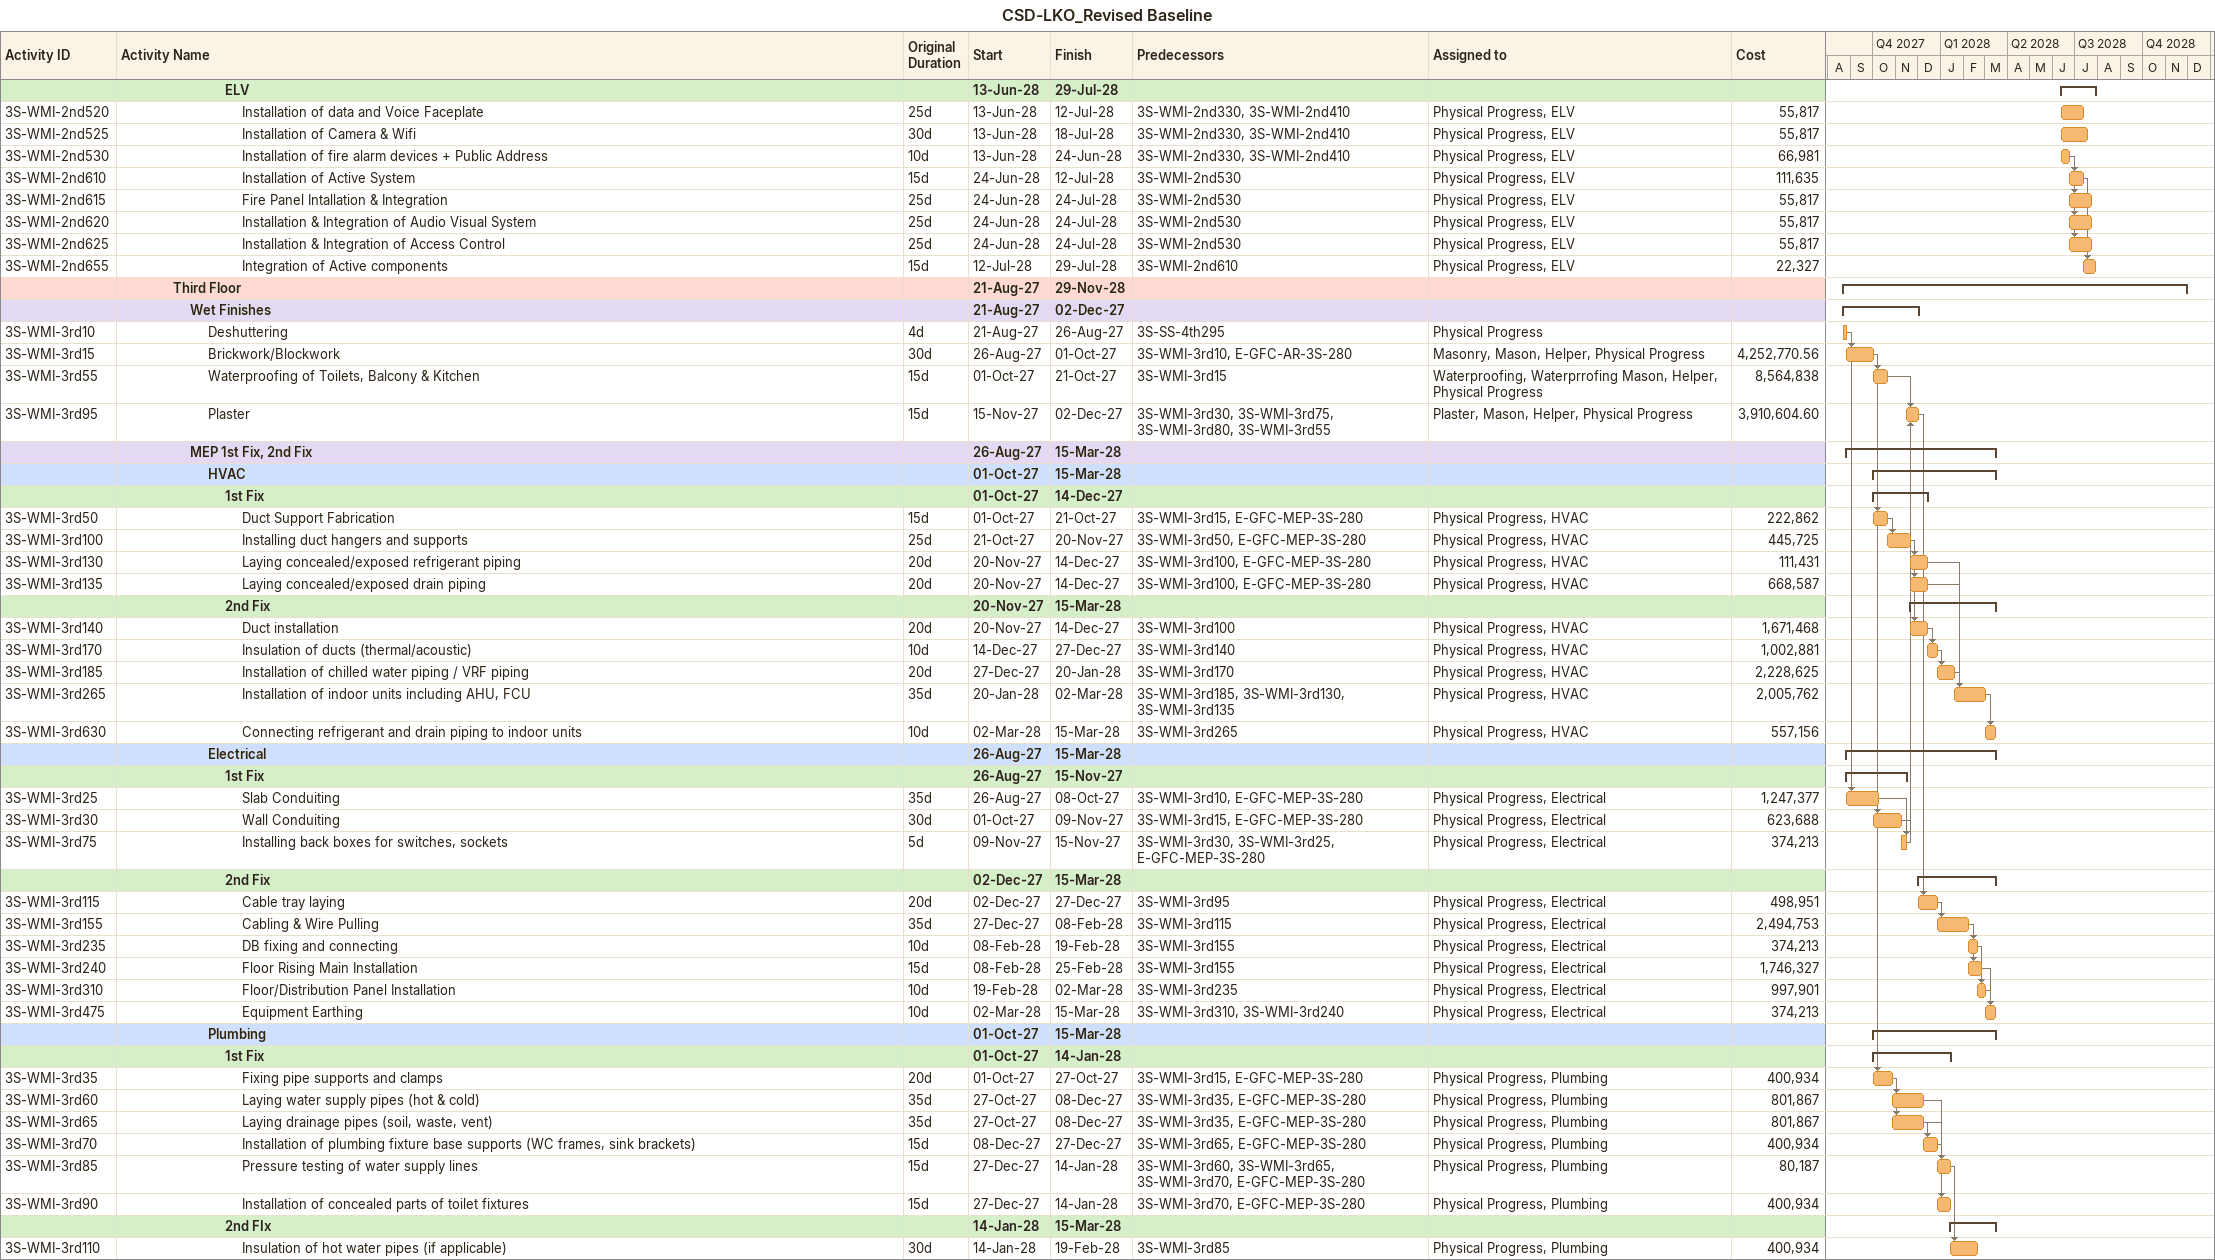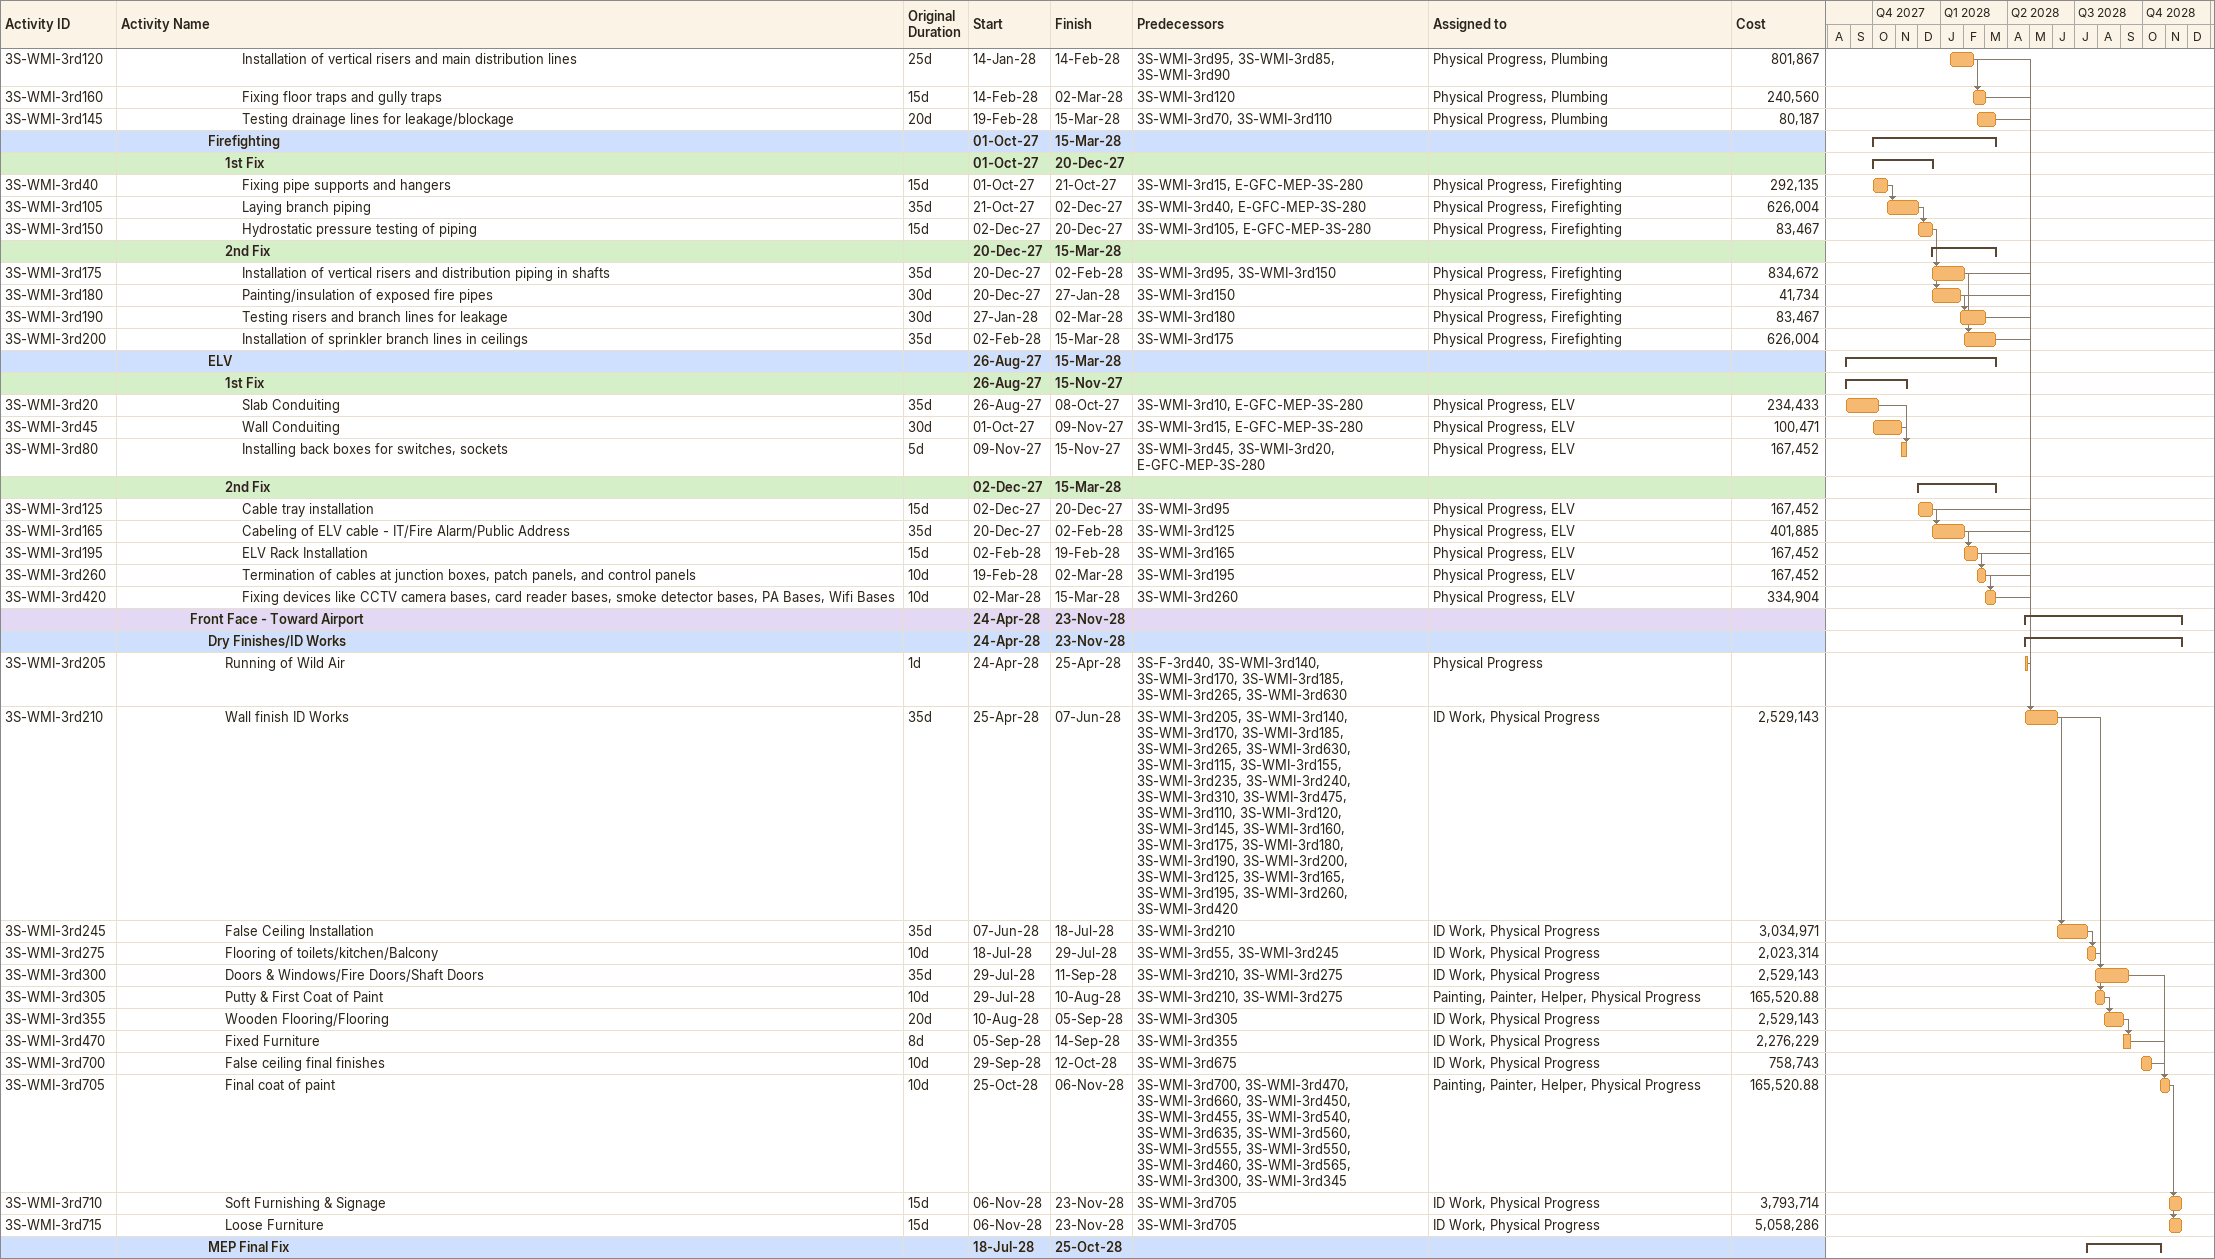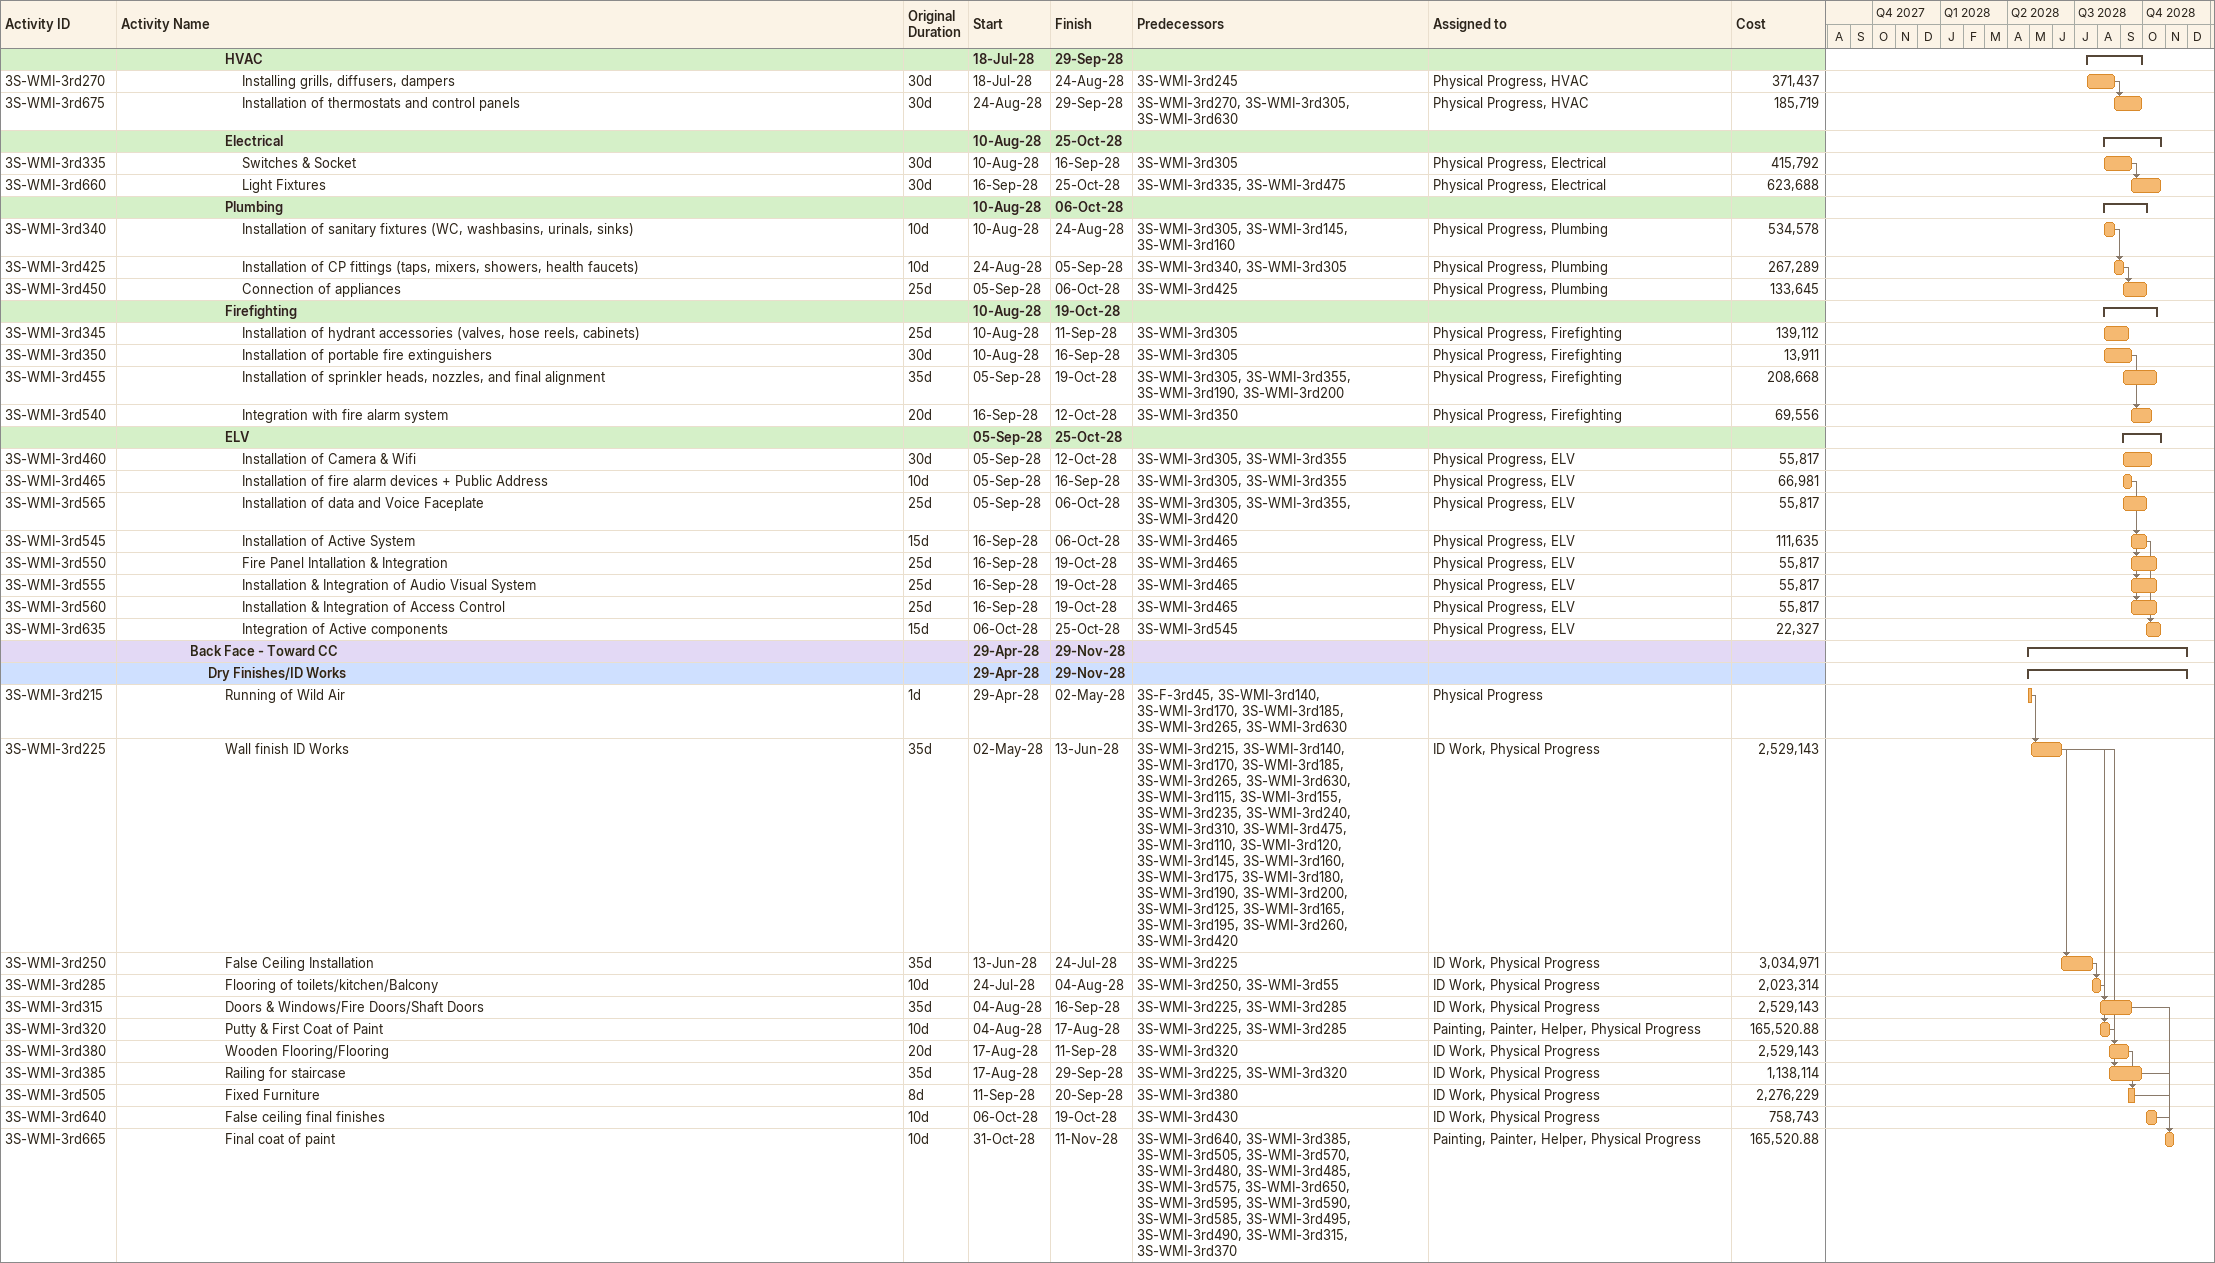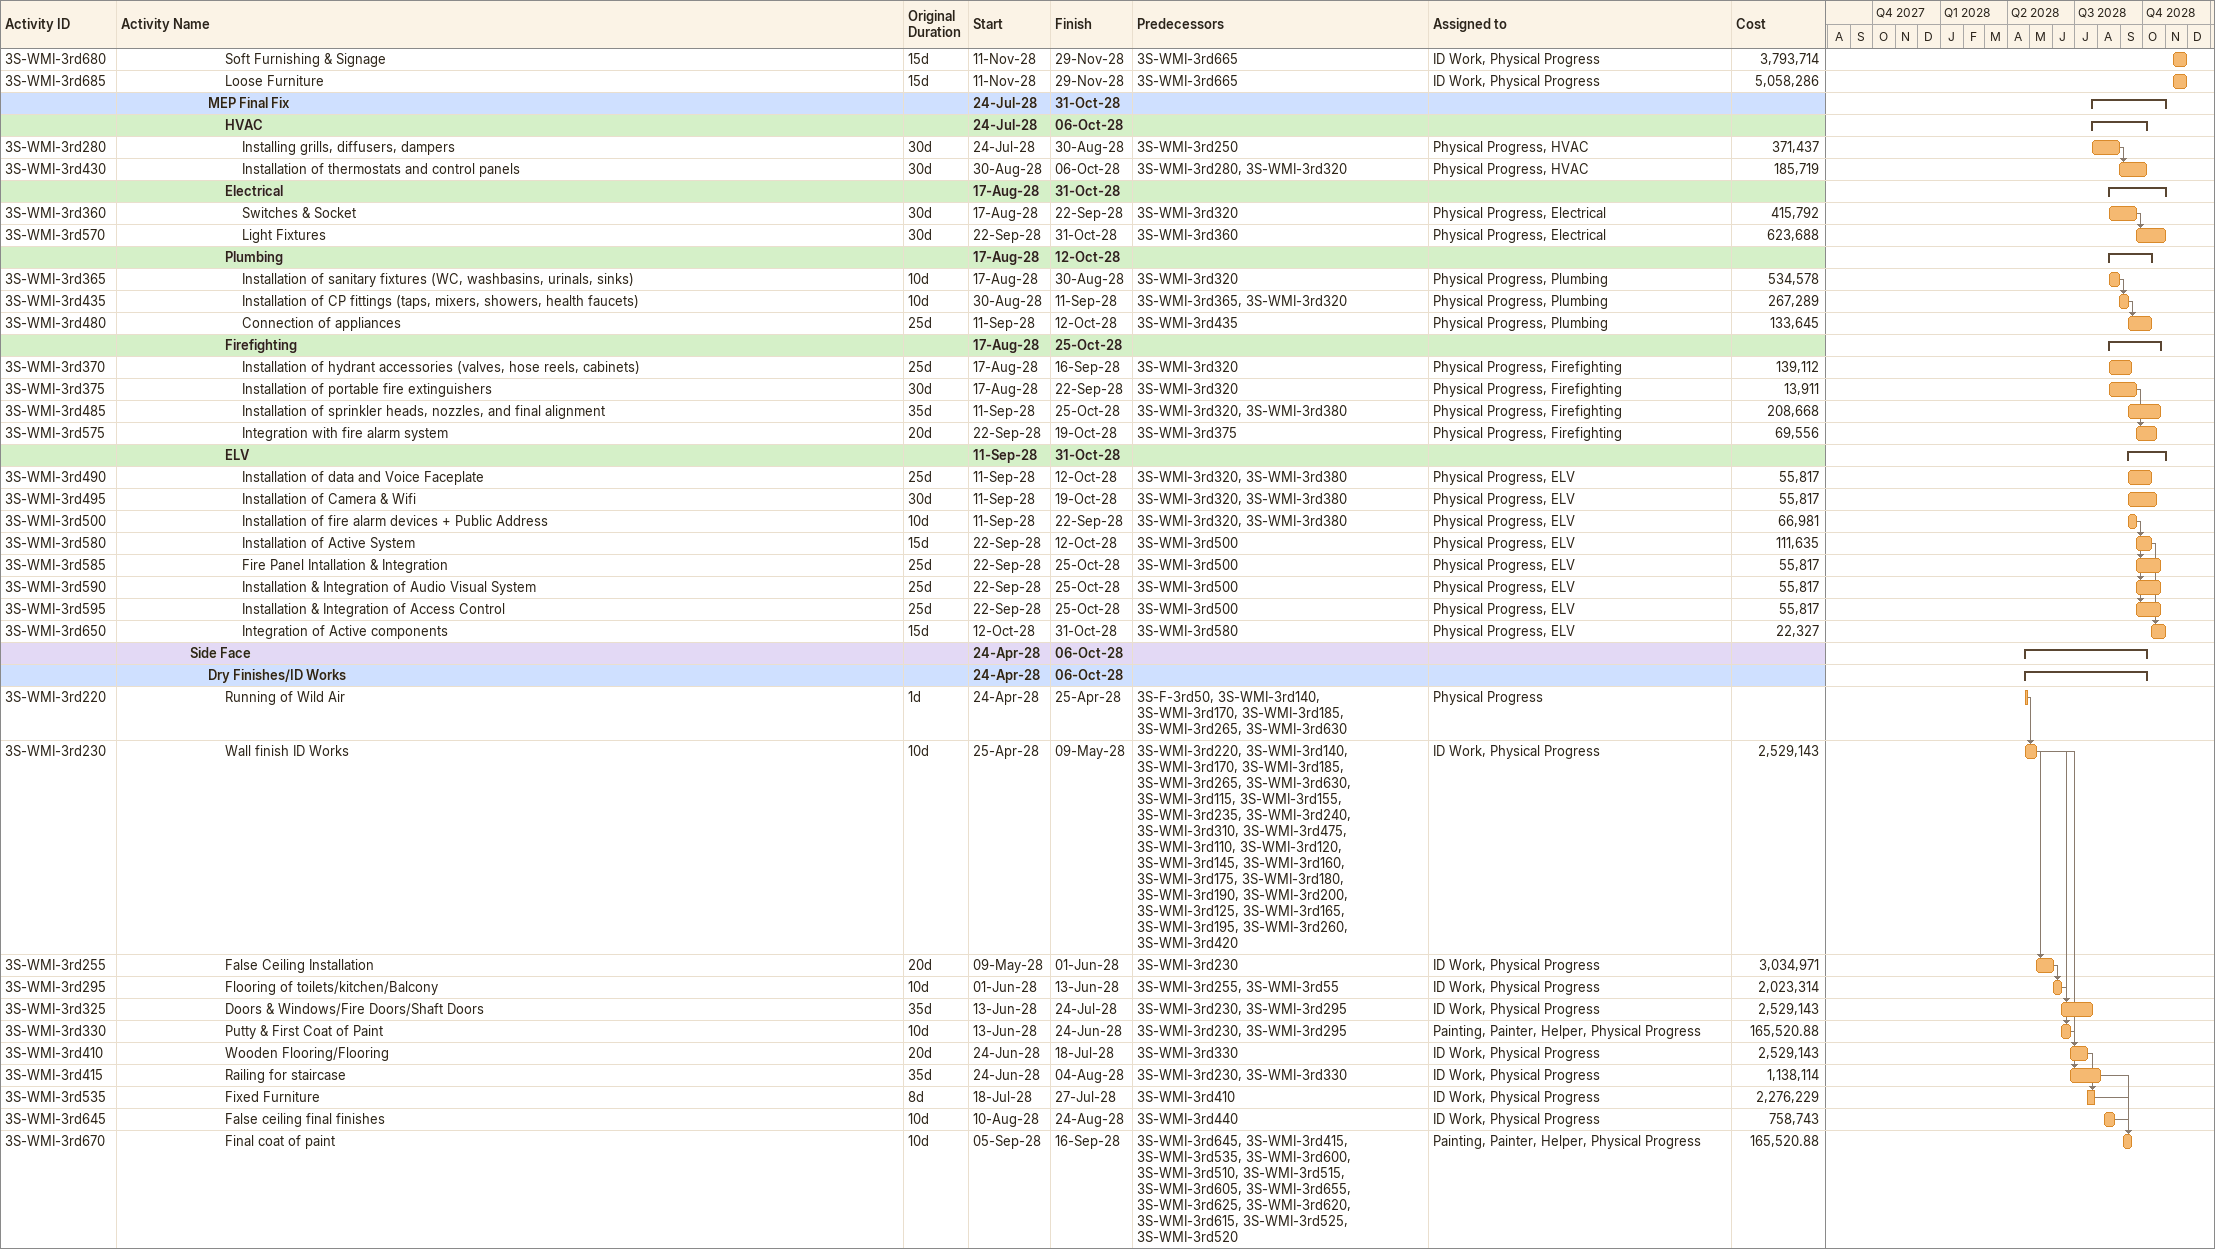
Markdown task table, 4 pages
CSD-LKO_Revised Baseline

| ID | Level | Task | Original duration | Start | Finish | Predecessors | Resources | Cost |
|---|---|---|---|---|---|---|---|---|
|  | 7 | **ELV** |  | 2028-06-13 | 2028-07-29 |  |  |  |
| 3S-WMI-2nd520 | 8 | Installation of data and Voice Faceplate | 25d | 2028-06-13 | 2028-07-12 | 3S-WMI-2nd330, 3S-WMI-2nd410 | Physical Progress, ELV | 55817 |
| 3S-WMI-2nd525 | 8 | Installation of Camera & Wifi | 30d | 2028-06-13 | 2028-07-18 | 3S-WMI-2nd330, 3S-WMI-2nd410 | Physical Progress, ELV | 55817 |
| 3S-WMI-2nd530 | 8 | Installation of fire alarm devices + Public Address | 10d | 2028-06-13 | 2028-06-24 | 3S-WMI-2nd330, 3S-WMI-2nd410 | Physical Progress, ELV | 66981 |
| 3S-WMI-2nd610 | 8 | Installation of Active System | 15d | 2028-06-24 | 2028-07-12 | 3S-WMI-2nd530 | Physical Progress, ELV | 111635 |
| 3S-WMI-2nd615 | 8 | Fire Panel Intallation & Integration | 25d | 2028-06-24 | 2028-07-24 | 3S-WMI-2nd530 | Physical Progress, ELV | 55817 |
| 3S-WMI-2nd620 | 8 | Installation & Integration of Audio Visual System | 25d | 2028-06-24 | 2028-07-24 | 3S-WMI-2nd530 | Physical Progress, ELV | 55817 |
| 3S-WMI-2nd625 | 8 | Installation & Integration of Access Control | 25d | 2028-06-24 | 2028-07-24 | 3S-WMI-2nd530 | Physical Progress, ELV | 55817 |
| 3S-WMI-2nd655 | 8 | Integration of Active components | 15d | 2028-07-12 | 2028-07-29 | 3S-WMI-2nd610 | Physical Progress, ELV | 22327 |
|  | 4 | **Third Floor** |  | 2027-08-21 | 2028-11-29 |  |  |  |
|  | 5 | **Wet Finishes** |  | 2027-08-21 | 2027-12-02 |  |  |  |
| 3S-WMI-3rd10 | 6 | Deshuttering | 4d | 2027-08-21 | 2027-08-26 | 3S-SS-4th295 | Physical Progress |  |
| 3S-WMI-3rd15 | 6 | Brickwork/Blockwork | 30d | 2027-08-26 | 2027-10-01 | 3S-WMI-3rd10, E-GFC-AR-3S-280 | Masonry, Mason, Helper, Physical Progress | 4252770.56 |
| 3S-WMI-3rd55 | 6 | Waterproofing of Toilets, Balcony & Kitchen | 15d | 2027-10-01 | 2027-10-21 | 3S-WMI-3rd15 | Waterproofing, Waterprrofing Mason, Helper, Physical Progress | 8564838 |
| 3S-WMI-3rd95 | 6 | Plaster | 15d | 2027-11-15 | 2027-12-02 | 3S-WMI-3rd30, 3S-WMI-3rd75, 3S-WMI-3rd80, 3S-WMI-3rd55 | Plaster, Mason, Helper, Physical Progress | 3910604.60 |
|  | 5 | **MEP 1st Fix, 2nd Fix** |  | 2027-08-26 | 2028-03-15 |  |  |  |
|  | 6 | **HVAC** |  | 2027-10-01 | 2028-03-15 |  |  |  |
|  | 7 | **1st Fix** |  | 2027-10-01 | 2027-12-14 |  |  |  |
| 3S-WMI-3rd50 | 8 | Duct Support Fabrication | 15d | 2027-10-01 | 2027-10-21 | 3S-WMI-3rd15, E-GFC-MEP-3S-280 | Physical Progress, HVAC | 222862 |
| 3S-WMI-3rd100 | 8 | Installing duct hangers and supports | 25d | 2027-10-21 | 2027-11-20 | 3S-WMI-3rd50, E-GFC-MEP-3S-280 | Physical Progress, HVAC | 445725 |
| 3S-WMI-3rd130 | 8 | Laying concealed/exposed refrigerant piping | 20d | 2027-11-20 | 2027-12-14 | 3S-WMI-3rd100, E-GFC-MEP-3S-280 | Physical Progress, HVAC | 111431 |
| 3S-WMI-3rd135 | 8 | Laying concealed/exposed drain piping | 20d | 2027-11-20 | 2027-12-14 | 3S-WMI-3rd100, E-GFC-MEP-3S-280 | Physical Progress, HVAC | 668587 |
|  | 7 | **2nd Fix** |  | 2027-11-20 | 2028-03-15 |  |  |  |
| 3S-WMI-3rd140 | 8 | Duct installation | 20d | 2027-11-20 | 2027-12-14 | 3S-WMI-3rd100 | Physical Progress, HVAC | 1671468 |
| 3S-WMI-3rd170 | 8 | Insulation of ducts (thermal/acoustic) | 10d | 2027-12-14 | 2027-12-27 | 3S-WMI-3rd140 | Physical Progress, HVAC | 1002881 |
| 3S-WMI-3rd185 | 8 | Installation of chilled water piping / VRF piping | 20d | 2027-12-27 | 2028-01-20 | 3S-WMI-3rd170 | Physical Progress, HVAC | 2228625 |
| 3S-WMI-3rd265 | 8 | Installation of indoor units including AHU, FCU | 35d | 2028-01-20 | 2028-03-02 | 3S-WMI-3rd185, 3S-WMI-3rd130, 3S-WMI-3rd135 | Physical Progress, HVAC | 2005762 |
| 3S-WMI-3rd630 | 8 | Connecting refrigerant and drain piping to indoor units | 10d | 2028-03-02 | 2028-03-15 | 3S-WMI-3rd265 | Physical Progress, HVAC | 557156 |
|  | 6 | **Electrical** |  | 2027-08-26 | 2028-03-15 |  |  |  |
|  | 7 | **1st Fix** |  | 2027-08-26 | 2027-11-15 |  |  |  |
| 3S-WMI-3rd25 | 8 | Slab Conduiting | 35d | 2027-08-26 | 2027-10-08 | 3S-WMI-3rd10, E-GFC-MEP-3S-280 | Physical Progress, Electrical | 1247377 |
| 3S-WMI-3rd30 | 8 | Wall Conduiting | 30d | 2027-10-01 | 2027-11-09 | 3S-WMI-3rd15, E-GFC-MEP-3S-280 | Physical Progress, Electrical | 623688 |
| 3S-WMI-3rd75 | 8 | Installing back boxes for switches, sockets | 5d | 2027-11-09 | 2027-11-15 | 3S-WMI-3rd30, 3S-WMI-3rd25, E-GFC-MEP-3S-280 | Physical Progress, Electrical | 374213 |
|  | 7 | **2nd Fix** |  | 2027-12-02 | 2028-03-15 |  |  |  |
| 3S-WMI-3rd115 | 8 | Cable tray laying | 20d | 2027-12-02 | 2027-12-27 | 3S-WMI-3rd95 | Physical Progress, Electrical | 498951 |
| 3S-WMI-3rd155 | 8 | Cabling & Wire Pulling | 35d | 2027-12-27 | 2028-02-08 | 3S-WMI-3rd115 | Physical Progress, Electrical | 2494753 |
| 3S-WMI-3rd235 | 8 | DB fixing and connecting | 10d | 2028-02-08 | 2028-02-19 | 3S-WMI-3rd155 | Physical Progress, Electrical | 374213 |
| 3S-WMI-3rd240 | 8 | Floor Rising Main Installation | 15d | 2028-02-08 | 2028-02-25 | 3S-WMI-3rd155 | Physical Progress, Electrical | 1746327 |
| 3S-WMI-3rd310 | 8 | Floor/Distribution Panel Installation | 10d | 2028-02-19 | 2028-03-02 | 3S-WMI-3rd235 | Physical Progress, Electrical | 997901 |
| 3S-WMI-3rd475 | 8 | Equipment Earthing | 10d | 2028-03-02 | 2028-03-15 | 3S-WMI-3rd310, 3S-WMI-3rd240 | Physical Progress, Electrical | 374213 |
|  | 6 | **Plumbing** |  | 2027-10-01 | 2028-03-15 |  |  |  |
|  | 7 | **1st Fix** |  | 2027-10-01 | 2028-01-14 |  |  |  |
| 3S-WMI-3rd35 | 8 | Fixing pipe supports and clamps | 20d | 2027-10-01 | 2027-10-27 | 3S-WMI-3rd15, E-GFC-MEP-3S-280 | Physical Progress, Plumbing | 400934 |
| 3S-WMI-3rd60 | 8 | Laying water supply pipes (hot & cold) | 35d | 2027-10-27 | 2027-12-08 | 3S-WMI-3rd35, E-GFC-MEP-3S-280 | Physical Progress, Plumbing | 801867 |
| 3S-WMI-3rd65 | 8 | Laying drainage pipes (soil, waste, vent) | 35d | 2027-10-27 | 2027-12-08 | 3S-WMI-3rd35, E-GFC-MEP-3S-280 | Physical Progress, Plumbing | 801867 |
| 3S-WMI-3rd70 | 8 | Installation of plumbing fixture base supports (WC frames, sink brackets) | 15d | 2027-12-08 | 2027-12-27 | 3S-WMI-3rd65, E-GFC-MEP-3S-280 | Physical Progress, Plumbing | 400934 |
| 3S-WMI-3rd85 | 8 | Pressure testing of water supply lines | 15d | 2027-12-27 | 2028-01-14 | 3S-WMI-3rd60, 3S-WMI-3rd65, 3S-WMI-3rd70, E-GFC-MEP-3S-280 | Physical Progress, Plumbing | 80187 |
| 3S-WMI-3rd90 | 8 | Installation of concealed parts of toilet fixtures | 15d | 2027-12-27 | 2028-01-14 | 3S-WMI-3rd70, E-GFC-MEP-3S-280 | Physical Progress, Plumbing | 400934 |
|  | 7 | **2nd FIx** |  | 2028-01-14 | 2028-03-15 |  |  |  |
| 3S-WMI-3rd110 | 8 | Insulation of hot water pipes (if applicable) | 30d | 2028-01-14 | 2028-02-19 | 3S-WMI-3rd85 | Physical Progress, Plumbing | 400934 |
| 3S-WMI-3rd120 | 8 | Installation of vertical risers and main distribution lines | 25d | 2028-01-14 | 2028-02-14 | 3S-WMI-3rd95, 3S-WMI-3rd85, 3S-WMI-3rd90 | Physical Progress, Plumbing | 801867 |
| 3S-WMI-3rd160 | 8 | Fixing floor traps and gully traps | 15d | 2028-02-14 | 2028-03-02 | 3S-WMI-3rd120 | Physical Progress, Plumbing | 240560 |
| 3S-WMI-3rd145 | 8 | Testing drainage lines for leakage/blockage | 20d | 2028-02-19 | 2028-03-15 | 3S-WMI-3rd70, 3S-WMI-3rd110 | Physical Progress, Plumbing | 80187 |
|  | 6 | **Firefighting** |  | 2027-10-01 | 2028-03-15 |  |  |  |
|  | 7 | **1st Fix** |  | 2027-10-01 | 2027-12-20 |  |  |  |
| 3S-WMI-3rd40 | 8 | Fixing pipe supports and hangers | 15d | 2027-10-01 | 2027-10-21 | 3S-WMI-3rd15, E-GFC-MEP-3S-280 | Physical Progress, Firefighting | 292135 |
| 3S-WMI-3rd105 | 8 | Laying branch piping | 35d | 2027-10-21 | 2027-12-02 | 3S-WMI-3rd40, E-GFC-MEP-3S-280 | Physical Progress, Firefighting | 626004 |
| 3S-WMI-3rd150 | 8 | Hydrostatic pressure testing of piping | 15d | 2027-12-02 | 2027-12-20 | 3S-WMI-3rd105, E-GFC-MEP-3S-280 | Physical Progress, Firefighting | 83467 |
|  | 7 | **2nd Fix** |  | 2027-12-20 | 2028-03-15 |  |  |  |
| 3S-WMI-3rd175 | 8 | Installation of vertical risers and distribution piping in shafts | 35d | 2027-12-20 | 2028-02-02 | 3S-WMI-3rd95, 3S-WMI-3rd150 | Physical Progress, Firefighting | 834672 |
| 3S-WMI-3rd180 | 8 | Painting/insulation of exposed fire pipes | 30d | 2027-12-20 | 2028-01-27 | 3S-WMI-3rd150 | Physical Progress, Firefighting | 41734 |
| 3S-WMI-3rd190 | 8 | Testing risers and branch lines for leakage | 30d | 2028-01-27 | 2028-03-02 | 3S-WMI-3rd180 | Physical Progress, Firefighting | 83467 |
| 3S-WMI-3rd200 | 8 | Installation of sprinkler branch lines in ceilings | 35d | 2028-02-02 | 2028-03-15 | 3S-WMI-3rd175 | Physical Progress, Firefighting | 626004 |
|  | 6 | **ELV** |  | 2027-08-26 | 2028-03-15 |  |  |  |
|  | 7 | **1st Fix** |  | 2027-08-26 | 2027-11-15 |  |  |  |
| 3S-WMI-3rd20 | 8 | Slab Conduiting | 35d | 2027-08-26 | 2027-10-08 | 3S-WMI-3rd10, E-GFC-MEP-3S-280 | Physical Progress, ELV | 234433 |
| 3S-WMI-3rd45 | 8 | Wall Conduiting | 30d | 2027-10-01 | 2027-11-09 | 3S-WMI-3rd15, E-GFC-MEP-3S-280 | Physical Progress, ELV | 100471 |
| 3S-WMI-3rd80 | 8 | Installing back boxes for switches, sockets | 5d | 2027-11-09 | 2027-11-15 | 3S-WMI-3rd45, 3S-WMI-3rd20, E-GFC-MEP-3S-280 | Physical Progress, ELV | 167452 |
|  | 7 | **2nd Fix** |  | 2027-12-02 | 2028-03-15 |  |  |  |
| 3S-WMI-3rd125 | 8 | Cable tray installation | 15d | 2027-12-02 | 2027-12-20 | 3S-WMI-3rd95 | Physical Progress, ELV | 167452 |
| 3S-WMI-3rd165 | 8 | Cabeling of ELV cable - IT/Fire Alarm/Public Address | 35d | 2027-12-20 | 2028-02-02 | 3S-WMI-3rd125 | Physical Progress, ELV | 401885 |
| 3S-WMI-3rd195 | 8 | ELV Rack Installation | 15d | 2028-02-02 | 2028-02-19 | 3S-WMI-3rd165 | Physical Progress, ELV | 167452 |
| 3S-WMI-3rd260 | 8 | Termination of cables at junction boxes, patch panels, and control panels | 10d | 2028-02-19 | 2028-03-02 | 3S-WMI-3rd195 | Physical Progress, ELV | 167452 |
| 3S-WMI-3rd420 | 8 | Fixing devices like CCTV camera bases, card reader bases, smoke detector bases, PA Bases, Wifi Bases | 10d | 2028-03-02 | 2028-03-15 | 3S-WMI-3rd260 | Physical Progress, ELV | 334904 |
|  | 5 | **Front Face - Toward Airport** |  | 2028-04-24 | 2028-11-23 |  |  |  |
|  | 6 | **Dry Finishes/ID Works** |  | 2028-04-24 | 2028-11-23 |  |  |  |
| 3S-WMI-3rd205 | 7 | Running of Wild Air | 1d | 2028-04-24 | 2028-04-25 | 3S-F-3rd40, 3S-WMI-3rd140, 3S-WMI-3rd170, 3S-WMI-3rd185, 3S-WMI-3rd265, 3S-WMI-3rd630 | Physical Progress |  |
| 3S-WMI-3rd210 | 7 | Wall finish ID Works | 35d | 2028-04-25 | 2028-06-07 | 3S-WMI-3rd205, 3S-WMI-3rd140, 3S-WMI-3rd170, 3S-WMI-3rd185, 3S-WMI-3rd265, 3S-WMI-3rd630, 3S-WMI-3rd115, 3S-WMI-3rd155, 3S-WMI-3rd235, 3S-WMI-3rd240, 3S-WMI-3rd310, 3S-WMI-3rd475, 3S-WMI-3rd110, 3S-WMI-3rd120, 3S-WMI-3rd145, 3S-WMI-3rd160, 3S-WMI-3rd175, 3S-WMI-3rd180, 3S-WMI-3rd190, 3S-WMI-3rd200, 3S-WMI-3rd125, 3S-WMI-3rd165, 3S-WMI-3rd195, 3S-WMI-3rd260, 3S-WMI-3rd420 | ID Work, Physical Progress | 2529143 |
| 3S-WMI-3rd245 | 7 | False Ceiling Installation | 35d | 2028-06-07 | 2028-07-18 | 3S-WMI-3rd210 | ID Work, Physical Progress | 3034971 |
| 3S-WMI-3rd275 | 7 | Flooring of toilets/kitchen/Balcony | 10d | 2028-07-18 | 2028-07-29 | 3S-WMI-3rd55, 3S-WMI-3rd245 | ID Work, Physical Progress | 2023314 |
| 3S-WMI-3rd300 | 7 | Doors & Windows/Fire Doors/Shaft Doors | 35d | 2028-07-29 | 2028-09-11 | 3S-WMI-3rd210, 3S-WMI-3rd275 | ID Work, Physical Progress | 2529143 |
| 3S-WMI-3rd305 | 7 | Putty & First Coat of Paint | 10d | 2028-07-29 | 2028-08-10 | 3S-WMI-3rd210, 3S-WMI-3rd275 | Painting, Painter, Helper, Physical Progress | 165520.88 |
| 3S-WMI-3rd355 | 7 | Wooden Flooring/Flooring | 20d | 2028-08-10 | 2028-09-05 | 3S-WMI-3rd305 | ID Work, Physical Progress | 2529143 |
| 3S-WMI-3rd470 | 7 | Fixed Furniture | 8d | 2028-09-05 | 2028-09-14 | 3S-WMI-3rd355 | ID Work, Physical Progress | 2276229 |
| 3S-WMI-3rd700 | 7 | False ceiling final finishes | 10d | 2028-09-29 | 2028-10-12 | 3S-WMI-3rd675 | ID Work, Physical Progress | 758743 |
| 3S-WMI-3rd705 | 7 | Final coat of paint | 10d | 2028-10-25 | 2028-11-06 | 3S-WMI-3rd700, 3S-WMI-3rd470, 3S-WMI-3rd660, 3S-WMI-3rd450, 3S-WMI-3rd455, 3S-WMI-3rd540, 3S-WMI-3rd635, 3S-WMI-3rd560, 3S-WMI-3rd555, 3S-WMI-3rd550, 3S-WMI-3rd460, 3S-WMI-3rd565, 3S-WMI-3rd300, 3S-WMI-3rd345 | Painting, Painter, Helper, Physical Progress | 165520.88 |
| 3S-WMI-3rd710 | 7 | Soft Furnishing & Signage | 15d | 2028-11-06 | 2028-11-23 | 3S-WMI-3rd705 | ID Work, Physical Progress | 3793714 |
| 3S-WMI-3rd715 | 7 | Loose Furniture | 15d | 2028-11-06 | 2028-11-23 | 3S-WMI-3rd705 | ID Work, Physical Progress | 5058286 |
|  | 6 | **MEP Final Fix** |  | 2028-07-18 | 2028-10-25 |  |  |  |
|  | 7 | **HVAC** |  | 2028-07-18 | 2028-09-29 |  |  |  |
| 3S-WMI-3rd270 | 8 | Installing grills, diffusers, dampers | 30d | 2028-07-18 | 2028-08-24 | 3S-WMI-3rd245 | Physical Progress, HVAC | 371437 |
| 3S-WMI-3rd675 | 8 | Installation of thermostats and control panels | 30d | 2028-08-24 | 2028-09-29 | 3S-WMI-3rd270, 3S-WMI-3rd305, 3S-WMI-3rd630 | Physical Progress, HVAC | 185719 |
|  | 7 | **Electrical** |  | 2028-08-10 | 2028-10-25 |  |  |  |
| 3S-WMI-3rd335 | 8 | Switches & Socket | 30d | 2028-08-10 | 2028-09-16 | 3S-WMI-3rd305 | Physical Progress, Electrical | 415792 |
| 3S-WMI-3rd660 | 8 | Light Fixtures | 30d | 2028-09-16 | 2028-10-25 | 3S-WMI-3rd335, 3S-WMI-3rd475 | Physical Progress, Electrical | 623688 |
|  | 7 | **Plumbing** |  | 2028-08-10 | 2028-10-06 |  |  |  |
| 3S-WMI-3rd340 | 8 | Installation of sanitary fixtures (WC, washbasins, urinals, sinks) | 10d | 2028-08-10 | 2028-08-24 | 3S-WMI-3rd305, 3S-WMI-3rd145, 3S-WMI-3rd160 | Physical Progress, Plumbing | 534578 |
| 3S-WMI-3rd425 | 8 | Installation of CP fittings (taps, mixers, showers, health faucets) | 10d | 2028-08-24 | 2028-09-05 | 3S-WMI-3rd340, 3S-WMI-3rd305 | Physical Progress, Plumbing | 267289 |
| 3S-WMI-3rd450 | 8 | Connection of appliances | 25d | 2028-09-05 | 2028-10-06 | 3S-WMI-3rd425 | Physical Progress, Plumbing | 133645 |
|  | 7 | **Firefighting** |  | 2028-08-10 | 2028-10-19 |  |  |  |
| 3S-WMI-3rd345 | 8 | Installation of hydrant accessories (valves, hose reels, cabinets) | 25d | 2028-08-10 | 2028-09-11 | 3S-WMI-3rd305 | Physical Progress, Firefighting | 139112 |
| 3S-WMI-3rd350 | 8 | Installation of portable fire extinguishers | 30d | 2028-08-10 | 2028-09-16 | 3S-WMI-3rd305 | Physical Progress, Firefighting | 13911 |
| 3S-WMI-3rd455 | 8 | Installation of sprinkler heads, nozzles, and final alignment | 35d | 2028-09-05 | 2028-10-19 | 3S-WMI-3rd305, 3S-WMI-3rd355, 3S-WMI-3rd190, 3S-WMI-3rd200 | Physical Progress, Firefighting | 208668 |
| 3S-WMI-3rd540 | 8 | Integration with fire alarm system | 20d | 2028-09-16 | 2028-10-12 | 3S-WMI-3rd350 | Physical Progress, Firefighting | 69556 |
|  | 7 | **ELV** |  | 2028-09-05 | 2028-10-25 |  |  |  |
| 3S-WMI-3rd460 | 8 | Installation of Camera & Wifi | 30d | 2028-09-05 | 2028-10-12 | 3S-WMI-3rd305, 3S-WMI-3rd355 | Physical Progress, ELV | 55817 |
| 3S-WMI-3rd465 | 8 | Installation of fire alarm devices + Public Address | 10d | 2028-09-05 | 2028-09-16 | 3S-WMI-3rd305, 3S-WMI-3rd355 | Physical Progress, ELV | 66981 |
| 3S-WMI-3rd565 | 8 | Installation of data and Voice Faceplate | 25d | 2028-09-05 | 2028-10-06 | 3S-WMI-3rd305, 3S-WMI-3rd355, 3S-WMI-3rd420 | Physical Progress, ELV | 55817 |
| 3S-WMI-3rd545 | 8 | Installation of Active System | 15d | 2028-09-16 | 2028-10-06 | 3S-WMI-3rd465 | Physical Progress, ELV | 111635 |
| 3S-WMI-3rd550 | 8 | Fire Panel Intallation & Integration | 25d | 2028-09-16 | 2028-10-19 | 3S-WMI-3rd465 | Physical Progress, ELV | 55817 |
| 3S-WMI-3rd555 | 8 | Installation & Integration of Audio Visual System | 25d | 2028-09-16 | 2028-10-19 | 3S-WMI-3rd465 | Physical Progress, ELV | 55817 |
| 3S-WMI-3rd560 | 8 | Installation & Integration of Access Control | 25d | 2028-09-16 | 2028-10-19 | 3S-WMI-3rd465 | Physical Progress, ELV | 55817 |
| 3S-WMI-3rd635 | 8 | Integration of Active components | 15d | 2028-10-06 | 2028-10-25 | 3S-WMI-3rd545 | Physical Progress, ELV | 22327 |
|  | 5 | **Back Face - Toward CC** |  | 2028-04-29 | 2028-11-29 |  |  |  |
|  | 6 | **Dry Finishes/ID Works** |  | 2028-04-29 | 2028-11-29 |  |  |  |
| 3S-WMI-3rd215 | 7 | Running of Wild Air | 1d | 2028-04-29 | 2028-05-02 | 3S-F-3rd45, 3S-WMI-3rd140, 3S-WMI-3rd170, 3S-WMI-3rd185, 3S-WMI-3rd265, 3S-WMI-3rd630 | Physical Progress |  |
| 3S-WMI-3rd225 | 7 | Wall finish ID Works | 35d | 2028-05-02 | 2028-06-13 | 3S-WMI-3rd215, 3S-WMI-3rd140, 3S-WMI-3rd170, 3S-WMI-3rd185, 3S-WMI-3rd265, 3S-WMI-3rd630, 3S-WMI-3rd115, 3S-WMI-3rd155, 3S-WMI-3rd235, 3S-WMI-3rd240, 3S-WMI-3rd310, 3S-WMI-3rd475, 3S-WMI-3rd110, 3S-WMI-3rd120, 3S-WMI-3rd145, 3S-WMI-3rd160, 3S-WMI-3rd175, 3S-WMI-3rd180, 3S-WMI-3rd190, 3S-WMI-3rd200, 3S-WMI-3rd125, 3S-WMI-3rd165, 3S-WMI-3rd195, 3S-WMI-3rd260, 3S-WMI-3rd420 | ID Work, Physical Progress | 2529143 |
| 3S-WMI-3rd250 | 7 | False Ceiling Installation | 35d | 2028-06-13 | 2028-07-24 | 3S-WMI-3rd225 | ID Work, Physical Progress | 3034971 |
| 3S-WMI-3rd285 | 7 | Flooring of toilets/kitchen/Balcony | 10d | 2028-07-24 | 2028-08-04 | 3S-WMI-3rd250, 3S-WMI-3rd55 | ID Work, Physical Progress | 2023314 |
| 3S-WMI-3rd315 | 7 | Doors & Windows/Fire Doors/Shaft Doors | 35d | 2028-08-04 | 2028-09-16 | 3S-WMI-3rd225, 3S-WMI-3rd285 | ID Work, Physical Progress | 2529143 |
| 3S-WMI-3rd320 | 7 | Putty & First Coat of Paint | 10d | 2028-08-04 | 2028-08-17 | 3S-WMI-3rd225, 3S-WMI-3rd285 | Painting, Painter, Helper, Physical Progress | 165520.88 |
| 3S-WMI-3rd380 | 7 | Wooden Flooring/Flooring | 20d | 2028-08-17 | 2028-09-11 | 3S-WMI-3rd320 | ID Work, Physical Progress | 2529143 |
| 3S-WMI-3rd385 | 7 | Railing for staircase | 35d | 2028-08-17 | 2028-09-29 | 3S-WMI-3rd225, 3S-WMI-3rd320 | ID Work, Physical Progress | 1138114 |
| 3S-WMI-3rd505 | 7 | Fixed Furniture | 8d | 2028-09-11 | 2028-09-20 | 3S-WMI-3rd380 | ID Work, Physical Progress | 2276229 |
| 3S-WMI-3rd640 | 7 | False ceiling final finishes | 10d | 2028-10-06 | 2028-10-19 | 3S-WMI-3rd430 | ID Work, Physical Progress | 758743 |
| 3S-WMI-3rd665 | 7 | Final coat of paint | 10d | 2028-10-31 | 2028-11-11 | 3S-WMI-3rd640, 3S-WMI-3rd385, 3S-WMI-3rd505, 3S-WMI-3rd570, 3S-WMI-3rd480, 3S-WMI-3rd485, 3S-WMI-3rd575, 3S-WMI-3rd650, 3S-WMI-3rd595, 3S-WMI-3rd590, 3S-WMI-3rd585, 3S-WMI-3rd495, 3S-WMI-3rd490, 3S-WMI-3rd315, 3S-WMI-3rd370 | Painting, Painter, Helper, Physical Progress | 165520.88 |
| 3S-WMI-3rd680 | 7 | Soft Furnishing & Signage | 15d | 2028-11-11 | 2028-11-29 | 3S-WMI-3rd665 | ID Work, Physical Progress | 3793714 |
| 3S-WMI-3rd685 | 7 | Loose Furniture | 15d | 2028-11-11 | 2028-11-29 | 3S-WMI-3rd665 | ID Work, Physical Progress | 5058286 |
|  | 6 | **MEP Final Fix** |  | 2028-07-24 | 2028-10-31 |  |  |  |
|  | 7 | **HVAC** |  | 2028-07-24 | 2028-10-06 |  |  |  |
| 3S-WMI-3rd280 | 8 | Installing grills, diffusers, dampers | 30d | 2028-07-24 | 2028-08-30 | 3S-WMI-3rd250 | Physical Progress, HVAC | 371437 |
| 3S-WMI-3rd430 | 8 | Installation of thermostats and control panels | 30d | 2028-08-30 | 2028-10-06 | 3S-WMI-3rd280, 3S-WMI-3rd320 | Physical Progress, HVAC | 185719 |
|  | 7 | **Electrical** |  | 2028-08-17 | 2028-10-31 |  |  |  |
| 3S-WMI-3rd360 | 8 | Switches & Socket | 30d | 2028-08-17 | 2028-09-22 | 3S-WMI-3rd320 | Physical Progress, Electrical | 415792 |
| 3S-WMI-3rd570 | 8 | Light Fixtures | 30d | 2028-09-22 | 2028-10-31 | 3S-WMI-3rd360 | Physical Progress, Electrical | 623688 |
|  | 7 | **Plumbing** |  | 2028-08-17 | 2028-10-12 |  |  |  |
| 3S-WMI-3rd365 | 8 | Installation of sanitary fixtures (WC, washbasins, urinals, sinks) | 10d | 2028-08-17 | 2028-08-30 | 3S-WMI-3rd320 | Physical Progress, Plumbing | 534578 |
| 3S-WMI-3rd435 | 8 | Installation of CP fittings (taps, mixers, showers, health faucets) | 10d | 2028-08-30 | 2028-09-11 | 3S-WMI-3rd365, 3S-WMI-3rd320 | Physical Progress, Plumbing | 267289 |
| 3S-WMI-3rd480 | 8 | Connection of appliances | 25d | 2028-09-11 | 2028-10-12 | 3S-WMI-3rd435 | Physical Progress, Plumbing | 133645 |
|  | 7 | **Firefighting** |  | 2028-08-17 | 2028-10-25 |  |  |  |
| 3S-WMI-3rd370 | 8 | Installation of hydrant accessories (valves, hose reels, cabinets) | 25d | 2028-08-17 | 2028-09-16 | 3S-WMI-3rd320 | Physical Progress, Firefighting | 139112 |
| 3S-WMI-3rd375 | 8 | Installation of portable fire extinguishers | 30d | 2028-08-17 | 2028-09-22 | 3S-WMI-3rd320 | Physical Progress, Firefighting | 13911 |
| 3S-WMI-3rd485 | 8 | Installation of sprinkler heads, nozzles, and final alignment | 35d | 2028-09-11 | 2028-10-25 | 3S-WMI-3rd320, 3S-WMI-3rd380 | Physical Progress, Firefighting | 208668 |
| 3S-WMI-3rd575 | 8 | Integration with fire alarm system | 20d | 2028-09-22 | 2028-10-19 | 3S-WMI-3rd375 | Physical Progress, Firefighting | 69556 |
|  | 7 | **ELV** |  | 2028-09-11 | 2028-10-31 |  |  |  |
| 3S-WMI-3rd490 | 8 | Installation of data and Voice Faceplate | 25d | 2028-09-11 | 2028-10-12 | 3S-WMI-3rd320, 3S-WMI-3rd380 | Physical Progress, ELV | 55817 |
| 3S-WMI-3rd495 | 8 | Installation of Camera & Wifi | 30d | 2028-09-11 | 2028-10-19 | 3S-WMI-3rd320, 3S-WMI-3rd380 | Physical Progress, ELV | 55817 |
| 3S-WMI-3rd500 | 8 | Installation of fire alarm devices + Public Address | 10d | 2028-09-11 | 2028-09-22 | 3S-WMI-3rd320, 3S-WMI-3rd380 | Physical Progress, ELV | 66981 |
| 3S-WMI-3rd580 | 8 | Installation of Active System | 15d | 2028-09-22 | 2028-10-12 | 3S-WMI-3rd500 | Physical Progress, ELV | 111635 |
| 3S-WMI-3rd585 | 8 | Fire Panel Intallation & Integration | 25d | 2028-09-22 | 2028-10-25 | 3S-WMI-3rd500 | Physical Progress, ELV | 55817 |
| 3S-WMI-3rd590 | 8 | Installation & Integration of Audio Visual System | 25d | 2028-09-22 | 2028-10-25 | 3S-WMI-3rd500 | Physical Progress, ELV | 55817 |
| 3S-WMI-3rd595 | 8 | Installation & Integration of Access Control | 25d | 2028-09-22 | 2028-10-25 | 3S-WMI-3rd500 | Physical Progress, ELV | 55817 |
| 3S-WMI-3rd650 | 8 | Integration of Active components | 15d | 2028-10-12 | 2028-10-31 | 3S-WMI-3rd580 | Physical Progress, ELV | 22327 |
|  | 5 | **Side Face** |  | 2028-04-24 | 2028-10-06 |  |  |  |
|  | 6 | **Dry Finishes/ID Works** |  | 2028-04-24 | 2028-10-06 |  |  |  |
| 3S-WMI-3rd220 | 7 | Running of Wild Air | 1d | 2028-04-24 | 2028-04-25 | 3S-F-3rd50, 3S-WMI-3rd140, 3S-WMI-3rd170, 3S-WMI-3rd185, 3S-WMI-3rd265, 3S-WMI-3rd630 | Physical Progress |  |
| 3S-WMI-3rd230 | 7 | Wall finish ID Works | 10d | 2028-04-25 | 2028-05-09 | 3S-WMI-3rd220, 3S-WMI-3rd140, 3S-WMI-3rd170, 3S-WMI-3rd185, 3S-WMI-3rd265, 3S-WMI-3rd630, 3S-WMI-3rd115, 3S-WMI-3rd155, 3S-WMI-3rd235, 3S-WMI-3rd240, 3S-WMI-3rd310, 3S-WMI-3rd475, 3S-WMI-3rd110, 3S-WMI-3rd120, 3S-WMI-3rd145, 3S-WMI-3rd160, 3S-WMI-3rd175, 3S-WMI-3rd180, 3S-WMI-3rd190, 3S-WMI-3rd200, 3S-WMI-3rd125, 3S-WMI-3rd165, 3S-WMI-3rd195, 3S-WMI-3rd260, 3S-WMI-3rd420 | ID Work, Physical Progress | 2529143 |
| 3S-WMI-3rd255 | 7 | False Ceiling Installation | 20d | 2028-05-09 | 2028-06-01 | 3S-WMI-3rd230 | ID Work, Physical Progress | 3034971 |
| 3S-WMI-3rd295 | 7 | Flooring of toilets/kitchen/Balcony | 10d | 2028-06-01 | 2028-06-13 | 3S-WMI-3rd255, 3S-WMI-3rd55 | ID Work, Physical Progress | 2023314 |
| 3S-WMI-3rd325 | 7 | Doors & Windows/Fire Doors/Shaft Doors | 35d | 2028-06-13 | 2028-07-24 | 3S-WMI-3rd230, 3S-WMI-3rd295 | ID Work, Physical Progress | 2529143 |
| 3S-WMI-3rd330 | 7 | Putty & First Coat of Paint | 10d | 2028-06-13 | 2028-06-24 | 3S-WMI-3rd230, 3S-WMI-3rd295 | Painting, Painter, Helper, Physical Progress | 165520.88 |
| 3S-WMI-3rd410 | 7 | Wooden Flooring/Flooring | 20d | 2028-06-24 | 2028-07-18 | 3S-WMI-3rd330 | ID Work, Physical Progress | 2529143 |
| 3S-WMI-3rd415 | 7 | Railing for staircase | 35d | 2028-06-24 | 2028-08-04 | 3S-WMI-3rd230, 3S-WMI-3rd330 | ID Work, Physical Progress | 1138114 |
| 3S-WMI-3rd535 | 7 | Fixed Furniture | 8d | 2028-07-18 | 2028-07-27 | 3S-WMI-3rd410 | ID Work, Physical Progress | 2276229 |
| 3S-WMI-3rd645 | 7 | False ceiling final finishes | 10d | 2028-08-10 | 2028-08-24 | 3S-WMI-3rd440 | ID Work, Physical Progress | 758743 |
| 3S-WMI-3rd670 | 7 | Final coat of paint | 10d | 2028-09-05 | 2028-09-16 | 3S-WMI-3rd645, 3S-WMI-3rd415, 3S-WMI-3rd535, 3S-WMI-3rd600, 3S-WMI-3rd510, 3S-WMI-3rd515, 3S-WMI-3rd605, 3S-WMI-3rd655, 3S-WMI-3rd625, 3S-WMI-3rd620, 3S-WMI-3rd615, 3S-WMI-3rd525, 3S-WMI-3rd520 | Painting, Painter, Helper, Physical Progress | 165520.88 |
